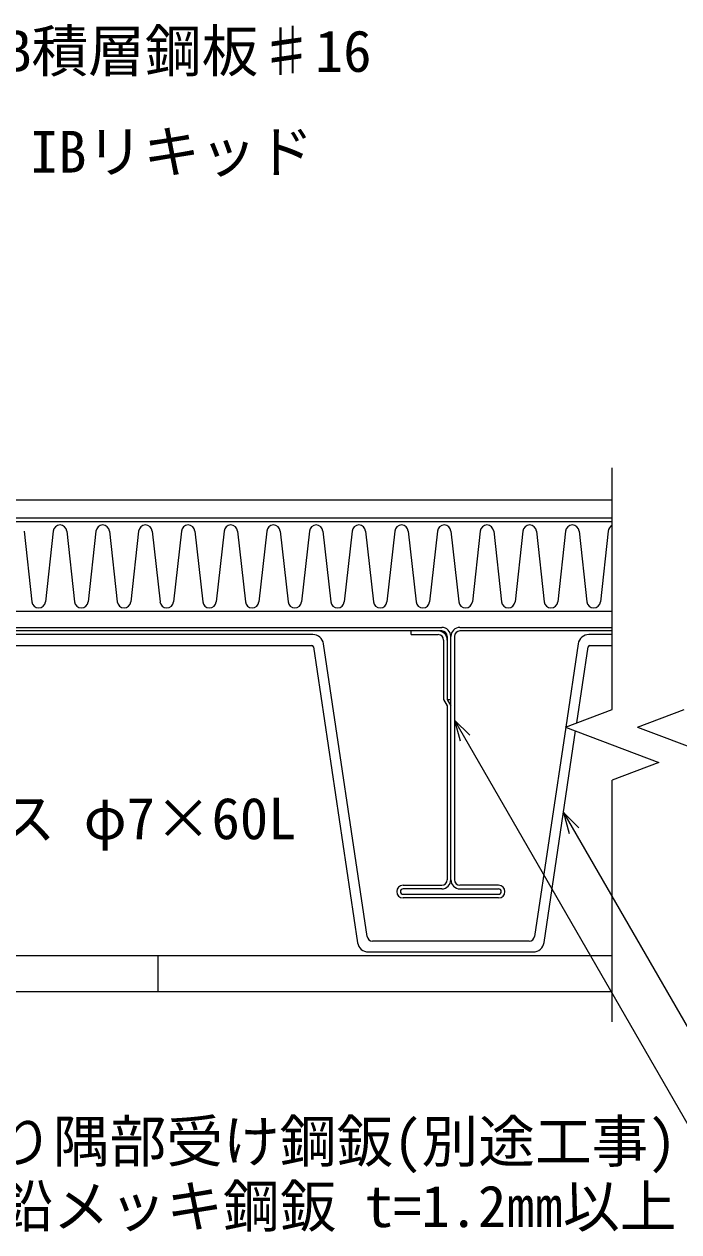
# Model space of a CAD drawing. Units: millimetres, scale not verified. Extents: x -840 to 840, y -594 to 594.
# Drawn here: x -199.9 to -18.2, y -384.4 to -49.5 of the extents above; entities that cross this region are included whole.
import ezdxf
from ezdxf.enums import TextEntityAlignment as Align

# ---------------------------------------------------------------- set-up
doc = ezdxf.new("R2010")
doc.units = ezdxf.units.MM
doc.header["$LTSCALE"] = 2
for name, color, linetype, lineweight in [('0-2_文字', 5, 'Continuous', 9), ('0-6_鋼材(C鋼・H鋼ｅｔｃ)', 7, 'Continuous', 9), ('0-8_断熱材', 4, 'Continuous', 9), ('0-9_躯体', 4, 'Continuous', 9), ('0-A_鋼材(受け鋼鈑)', 7, 'Continuous', 9), ('0-D_IBｼｰﾄ', 7, 'Continuous', 9), ('1-0_寸法線', 7, 'Continuous', 9), ('1-2_破断線', 7, 'Continuous', 9)]:
    doc.layers.add(name, color=color, linetype=linetype, lineweight=lineweight)
doc.styles.add('ＭＳ ゴシック', font='')
doc.styles.get('ＭＳ ゴシック').set_extended_font_data('MS Gothic')

msp = doc.modelspace()

# ---------------------------------------------------------------- linework, layer by layer
at = {"layer": '0-6_鋼材(C鋼・H鋼ｅｔｃ)'}
for p, q in [((-337.817, -307.758), (-162.817, -307.758)), ((-162.817, -307.758), (-162.817, -317.758)), ((-239.317, -317.758), (-162.817, -317.758))]:
    msp.add_line(p, q, dxfattribs=at)
at = {"layer": '0-8_断熱材', "color": 7}
for p, q in [((-351.817, -187.358), (-36.735, -187.358)), ((-36.735, -212.358), (-215.817, -212.358))]:
    msp.add_line(p, q, dxfattribs=at)
at = {"layer": '0-8_断熱材'}
for p, q in [((-199.907, -190.079), (-197.74, -209.637)), ((-191.817, -190.079), (-193.985, -209.637)), ((-188.062, -190.079), (-185.895, -209.637)), ((-179.972, -190.079), (-182.139, -209.637)), ((-176.216, -190.079), (-174.049, -209.637)), ((-168.126, -190.079), (-170.293, -209.637)), ((-164.37, -190.079), (-162.203, -209.637)), ((-156.281, -190.079), (-158.448, -209.637)), ((-152.525, -190.079), (-150.358, -209.637)), ((-144.435, -190.079), (-146.602, -209.637)), ((-140.679, -190.079), (-138.512, -209.637)), ((-132.589, -190.079), (-134.756, -209.637)), ((-128.834, -190.079), (-126.667, -209.637)), ((-120.744, -190.079), (-122.911, -209.637)), ((-116.988, -190.079), (-114.821, -209.637)), ((-108.898, -190.079), (-111.065, -209.637)), ((-105.142, -190.079), (-102.975, -209.637)), ((-97.053, -190.079), (-99.22, -209.637)), ((-93.297, -190.079), (-91.13, -209.637)), ((-85.207, -190.079), (-87.374, -209.637)), ((-81.451, -190.079), (-79.284, -209.637)), ((-73.361, -190.079), (-75.528, -209.637)), ((-69.606, -190.079), (-67.439, -209.637)), ((-61.516, -190.079), (-63.683, -209.637)), ((-57.76, -190.079), (-55.593, -209.637)), ((-49.67, -190.079), (-51.837, -209.637)), ((-45.914, -190.079), (-43.747, -209.637)), ((-37.824, -190.079), (-39.992, -209.637))]:
    msp.add_line(p, q, dxfattribs=at)
for centre, start, end in [((-189.94, -190.255), 5.35135, 174.64865), ((-178.094, -190.255), 5.35135, 174.64865), ((-166.248, -190.255), 5.35135, 174.64865), ((-154.403, -190.255), 5.35135, 174.64865), ((-142.557, -190.255), 5.35135, 174.64865), ((-130.712, -190.255), 5.35135, 174.64865), ((-118.866, -190.255), 5.35135, 174.64865), ((-107.02, -190.255), 5.35135, 174.64865), ((-95.175, -190.255), 5.35135, 174.64865), ((-83.329, -190.255), 5.35135, 174.64865), ((-71.483, -190.255), 5.35135, 174.64865), ((-59.638, -190.255), 5.35135, 174.64865), ((-47.792, -190.255), 5.35135, 174.64865), ((-35.947, -190.255), 114.71554, 174.64865), ((-195.862, -209.461), 185.35135, 354.64865), ((-184.017, -209.461), 185.35135, 354.64865), ((-172.171, -209.461), 185.35135, 354.64865), ((-160.326, -209.461), 185.35135, 354.64865), ((-148.48, -209.461), 185.35135, 354.64865), ((-136.634, -209.461), 185.35135, 354.64865), ((-124.789, -209.461), 185.35135, 354.64865), ((-112.943, -209.461), 185.35135, 354.64865), ((-101.097, -209.461), 185.35135, 354.64865), ((-89.252, -209.461), 185.35135, 354.64865), ((-77.406, -209.461), 185.35135, 354.64865), ((-65.561, -209.461), 185.35135, 354.64865), ((-53.715, -209.461), 185.35135, 354.64865), ((-41.869, -209.461), 185.35135, 354.64865)]:
    msp.add_arc(centre, 1.886, start, end, dxfattribs=at)
at = {"layer": '0-9_躯体', "color": 7}
for p, q in [((-162.817, -307.758), (-36.735, -307.758)), ((-162.817, -317.758), (-36.735, -317.758))]:
    msp.add_line(p, q, dxfattribs=at)
at = {"layer": '0-A_鋼材(受け鋼鈑)'}
for p, q in [((-285.993, -216.758), (-83.993, -216.758)), ((-78.993, -216.758), (-36.735, -216.758)), ((-83.993, -217.758), (-285.993, -217.758)), ((-119.799, -218.758), (-250.188, -218.758)), ((-84.993, -217.758), (-92.493, -217.758)), ((-92.493, -218.758), (-92.493, -217.758)), ((-92.493, -218.758), (-84.993, -218.758)), ((-83.493, -220.258), (-83.493, -236.758)), ((-82.493, -219.258), (-82.493, -220.258)), ((-82.493, -220.258), (-82.493, -236.758)), ((-81.493, -286.758), (-81.493, -219.258)), ((-80.493, -219.258), (-80.493, -286.758)), ((-36.735, -217.758), (-78.993, -217.758)), ((-36.735, -218.758), (-43.188, -218.758)), ((-249.886, -221.758), (-120.101, -221.758)), ((-119.607, -222.184), (-107.355, -304.187)), ((-104.71, -302.451), (-116.832, -221.315)), ((-46.155, -221.315), (-49.601, -244.381)), ((-46.522, -243.211), (-43.38, -222.184)), ((-42.886, -221.758), (-36.735, -221.758)), ((-83.493, -236.758), (-82.493, -238.49)), ((-82.493, -236.758), (-81.493, -236.758)), ((-82.493, -236.758), (-81.493, -238.49)), ((-82.493, -238.49), (-82.493, -286.758)), ((-49.609, -244.432), (-58.277, -302.451)), ((-55.626, -304.143), (-46.86, -245.476)), ((-94.743, -288.258), (-83.993, -288.258)), ((-83.993, -289.258), (-94.743, -289.258)), ((-94.743, -290.758), (-68.243, -290.758)), ((-68.243, -288.258), (-78.993, -288.258)), ((-78.993, -289.258), (-68.243, -289.258)), ((-68.243, -291.758), (-94.743, -291.758)), ((-59.765, -303.758), (-103.222, -303.758)), ((-104.386, -306.758), (-58.601, -306.758))]:
    msp.add_line(p, q, dxfattribs=at)
for centre, radius, start, end in [((-83.993, -219.258), 2.5, 0, 90), ((-78.993, -219.258), 2.5, 90, 180), ((-119.799, -221.758), 3, 8.49728, 90), ((-84.993, -220.258), 2.5, 0, 90), ((-84.993, -220.258), 1.5, 0, 90), ((-83.993, -219.258), 1.5, 0, 90), ((-78.993, -219.258), 1.5, 90, 180), ((-43.188, -221.758), 3, 90, 171.50232), ((-120.101, -222.258), 0.5, 8.49728, 90), ((-42.886, -222.258), 0.5, 90, 171.50232), ((-83.993, -286.758), 1.5, 270, 0), ((-83.993, -286.758), 2.5, 270, 0), ((-78.993, -286.758), 2.5, 180, 270), ((-78.993, -286.758), 1.5, 180, 270), ((-94.743, -290.008), 1.75, 90, 270), ((-94.743, -290.008), 0.75, 90, 270), ((-68.243, -290.008), 1.75, 270, 90), ((-68.243, -290.008), 0.75, 270, 90), ((-104.386, -303.758), 3, 188.22236, 270), ((-103.222, -302.258), 1.5, 187.37968, 270), ((-59.765, -302.258), 1.5, 270, 352.61952), ((-58.601, -303.758), 3, 270, 352.61952)]:
    msp.add_arc(centre, radius, start, end, dxfattribs=at)
at = {"layer": '0-D_IBｼｰﾄ'}
for p, q in [((-253.72, -181.358), (-36.735, -181.358)), ((-255.06, -186.358), (-36.735, -186.358))]:
    msp.add_line(p, q, dxfattribs=at)
at = {"layer": '1-0_寸法線'}
for p, q in [((-80.493, -242.443), (-11.572, -361.82)), ((-50.236, -268.07), (-9.572, -338.504))]:
    msp.add_line(p, q, dxfattribs=at)
for points in [[(-76.251, -246.685), (-80.493, -242.443), (-78.941, -248.238)], [(-45.994, -272.312), (-50.236, -268.07), (-48.683, -273.865)]]:
    msp.add_lwpolyline(points, dxfattribs=at)
at = {"layer": '1-2_破断線'}
for p, q in [((-36.735, -239.492), (-36.735, -172.558)), ((-49.673, -244.408), (-36.735, -239.492)), ((-29.673, -244.408), (-16.735, -239.492)), ((-49.673, -244.408), (-23.798, -254.24)), ((-29.673, -244.408), (-3.798, -254.24)), ((-23.798, -254.24), (-36.735, -259.157)), ((-36.735, -326.09), (-36.735, -259.157))]:
    msp.add_line(p, q, dxfattribs=at)

# ---------------------------------------------------------------- texts
at = {"layer": '0-2_文字', "color": 7, "style": 'ＭＳ ゴシック'}
for s, p in [('IB積層鋼板♯16', (-213.575, -66.184)), ('IBリキッド', (-198.297, -94.107)), ('TBビス φ7×60L', (-238.41, -278.948)), ('入り隅部受け鋼鈑(別途工事)', (-223.419, -368.497)), ('亜鉛メッキ鋼鈑 t=1.2㎜以上', (-223.419, -386.497))]:
    msp.add_text(s, height=11.54, dxfattribs=at).set_placement(p, align=Align.BOTTOM_LEFT)

doc.saveas('drawing.dxf')
